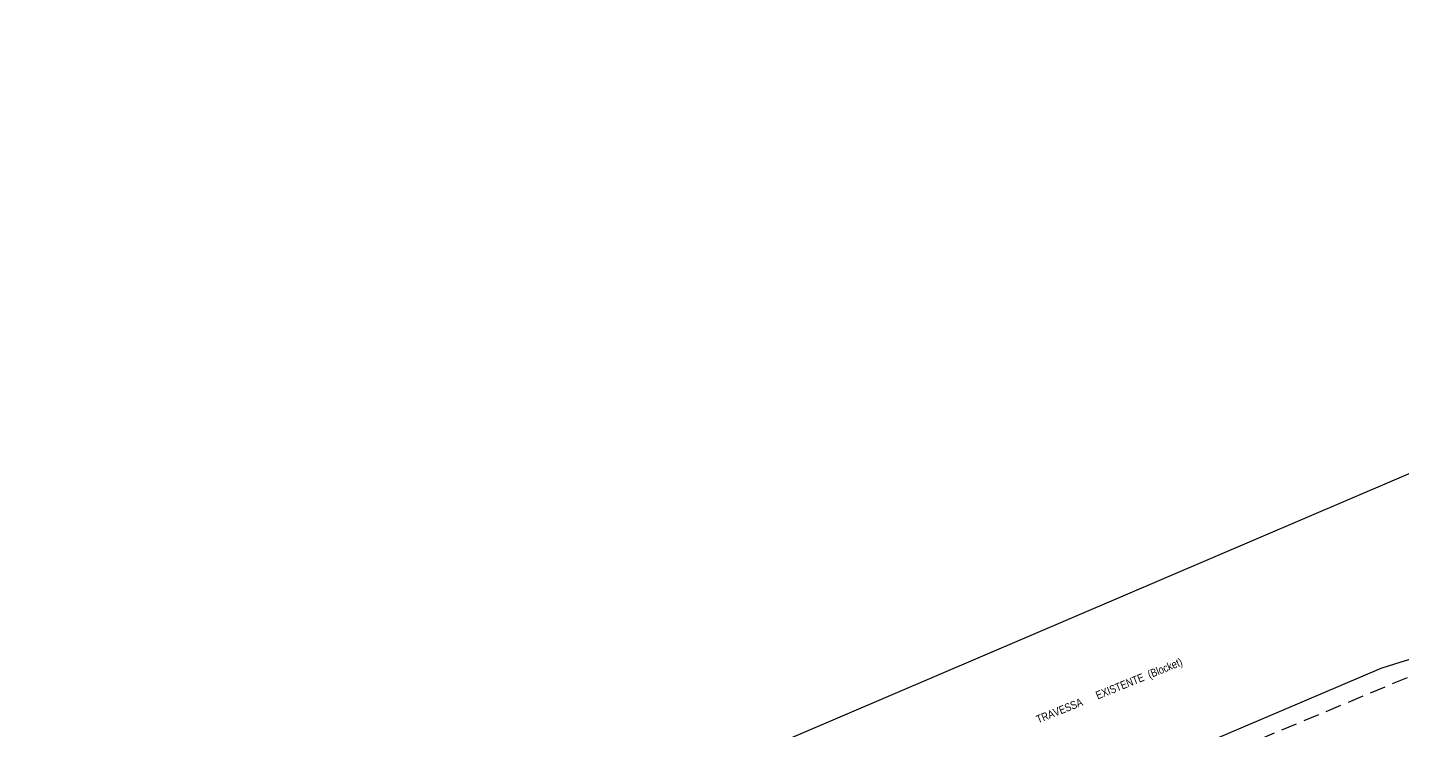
# Model space of a CAD drawing. Header units: metres. Extents: x -133 to 570, y -18 to 184.
# Drawn here: x -89.92 to -46.97, y 23.22 to 45.19 of the extents above; entities that cross this region are included whole.
import ezdxf

# ---------------------------------------------------------------- set-up
doc = ezdxf.new("R2010")
doc.units = ezdxf.units.M
doc.linetypes.add('DASHEDX2', pattern=[1.5, 1, -0.5])
for name, color, linetype in [('ARQ-AUX1', 1, 'Continuous'), ('ARQ-AUX2', 2, 'Continuous'), ('ARQ-PRJ', 7, 'DASHEDX2'), ('terreno', 7, 'Continuous')]:
    doc.layers.add(name, color=color, linetype=linetype)
doc.styles.add('Adesa', font='ARIALN.TTF')

# ---------------------------------------------------------------- blocks, each defined once
blk = doc.blocks.new('terreno + circ vert')
at = {"layer": 'ARQ-AUX1'}
blk.add_lwpolyline([(-108.1435, 15.4387), (-108.0132, 11.2444, 0.5256856), (-102.4716, 7.6784), (-85.2527, 14.881), (-77.0823, 18.2944), (-68.6961, 21.8707), (-34.2915, 36.5881, 0.3100349), (-31.8672, 40.4096), (-32.0392, 45.1872)], format="xyb", dxfattribs=at)
at = {"layer": 'ARQ-AUX2'}
blk.add_lwpolyline([(-38.7204, -5.025), (-98.7204, -5.025), (-98.7204, -6.3233), (-100.1347, -7.6164, -0.2181845), (-104.0373, -5.9813, -0.3681428), (-104.1124, 0.3352, -0.1038207), (-102.2922, 1.9977), (-101.1746, 2.4667), (-79.9769, 11.499), (-64.6872, 17.9037), (-47.6349, 25.1734, 0.004837), (-33.9339, 29.6502, 0.3216599)], format="xyb", dxfattribs=at)
at = {"layer": 'ARQ-PRJ', "color": 1, "ltscale": 0.5}
blk.add_lwpolyline([(48.0419, 1.3908), (48.1056, 7.0609), (42.945, 9.4812), (35.5548, 12.9472), (27.5061, 16.8929), (22.1014, 19.5405), (15.0017, 23.0148), (8.3251, 26.282), (0.4895, 30.0914), (-5.8932, 33.2362), (-12.2759, 36.3811), (-18.9156, 39.6675), (-31.5995, 31.2229), (-104.3835, 0.8491), (-104.1403, -6.025), (40.5424, -6.025, 0.4109303)], format="xyb", close=True, dxfattribs=at)
at = {"color": 2, "style": 'Adesa'}
blk.add_text('TRAVESSA      EXISTENTE  (Blocket)', height=0.25, rotation=21.98718, dxfattribs=at).set_placement((-58.3483, 23.4399))

msp = doc.modelspace()

# ---------------------------------------------------------------- block references
at = {"layer": 'terreno'}
msp.add_blockref('terreno + circ vert', (0, 0), dxfattribs=at)

doc.saveas('drawing.dxf')
